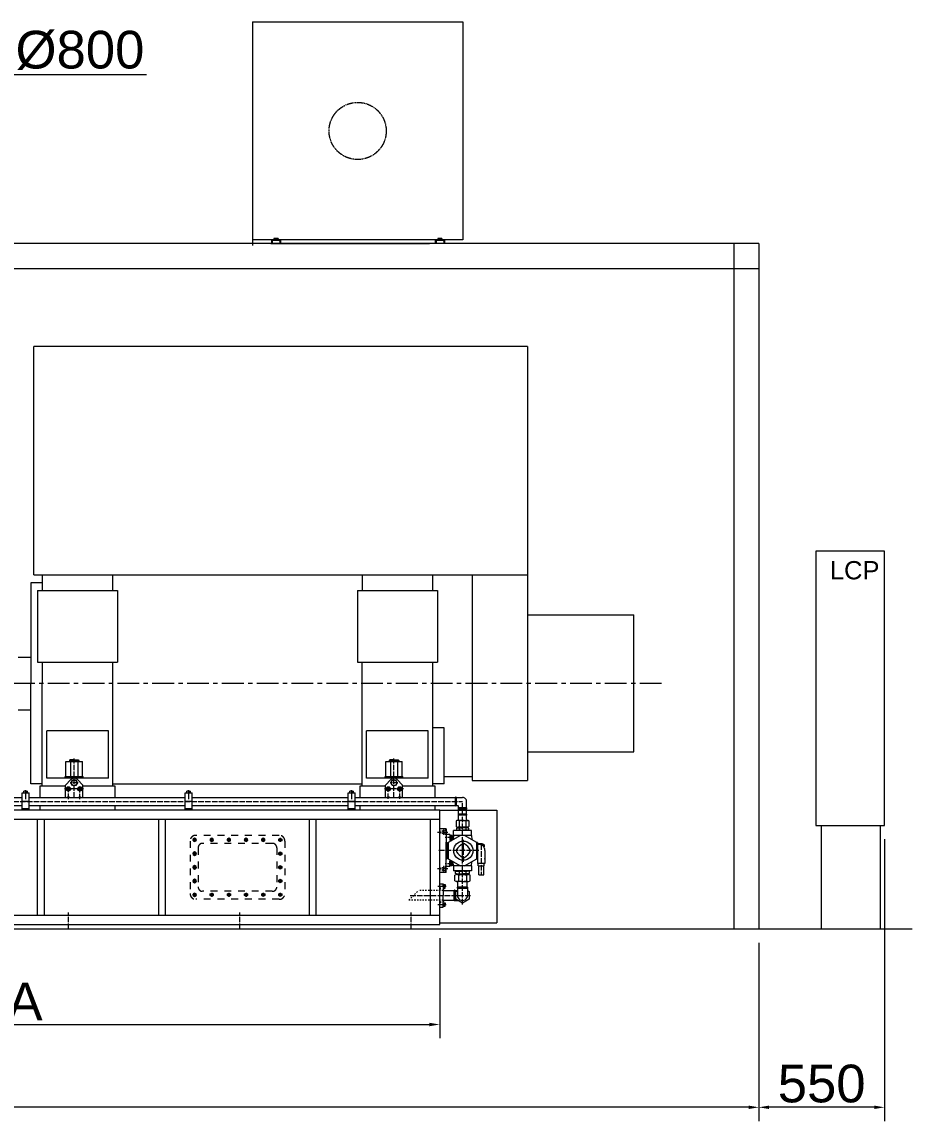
# Model space of a CAD drawing. Header units: millimetres. Extents: x 2 to 805233, y 2 to 613512.
# Drawn here: x 396171 to 495127, y 343664 to 465848 of the extents above; entities that cross this region are included whole.
import ezdxf

# ---------------------------------------------------------------- set-up
doc = ezdxf.new("R2010")
doc.units = ezdxf.units.MM
doc.header["$LTSCALE"] = 25.4
for name, pattern in [('ACAD_ISO04W100', [30, 24, -3, 0, -3]), ('CENTER', [50.8, 31.75, -6.35, 6.35, -6.35]), ('EB_DASH', [6, 3, -3]), ('EB_DASHDOTDOT', [45, 30, -3, 3, -3, 3, -3])]:
    doc.linetypes.add(name, pattern=pattern)
doc.layers.get('Defpoints').update_dxf_attribs({"lineweight": 5})
for name, color, linetype, lineweight in [('06___ANNOTATIONS', 7, 'Continuous', 5), ('CAXA0', 7, 'Continuous', 5), ('CAXA1', 5, 'CENTER', 5)]:
    doc.layers.add(name, color=color, linetype=linetype, lineweight=lineweight)
doc.styles.add('Roman', font='arial.ttf')
doc.styles.get("Standard").update_dxf_attribs({"font": 'arial.ttf'})
doc.dimstyles.new('ISO-25', dxfattribs={"dimscale": 30, "dimtxt": 38.1, "dimasz": 38.1, "dimexe": 50.8, "dimexo": 50.8, "dimgap": 15.875, "dimtad": 1, "dimtih": 1, "dimtoh": 1, "dimdec": 1, "dimlfac": 0.03937, "dimdsep": 46, "dimtxsty": 'Standard', "dimcen": 63.5, "dimclrd": 7, "dimclre": 7, "dimclrt": 7, "dimadec": 0, "dimazin": 0, "dimtfac": 1, "dimtdec": 1, "dimtmove": 0, "dimatfit": 3, "dimfxl": 25.4, "dimlwd": 5, "dimlwe": 5, "dimarcsym": 0})

# ---------------------------------------------------------------- blocks, each defined once
blk = doc.blocks.new('*D22')
at = {"color": 7, "linetype": 'Continuous', "lineweight": 5, "transparency": 16777216}
for p, q in [((492065, 374994), (492065, 343664)), ((478095, 363486), (478095, 343664)), ((490922, 345188), (479238, 345188))]:
    blk.add_line(p, q, dxfattribs=at)
at = {"color": 7, "transparency": 16777216}
for points in [[(479238, 345379), (479238, 344998), (478095, 345188)], [(490922, 345379), (490922, 344998), (492065, 345188)]]:
    blk.add_solid(points, dxfattribs=at)
at = {"layer": 'Defpoints', "color": 0, "transparency": 16777216}
for p in [(492065, 376518), (478095, 365010), (478095, 345188)]:
    blk.add_point(p, dxfattribs=at)
at = {"color": 7, "lineweight": 5, "transparency": 16777216, "insert": (485080, 347804), "char_height": 4191, "attachment_point": 5, "style": 'Roman'}
blk.add_mtext('550', dxfattribs=at)
blk = doc.blocks.new('*D23')
at = {"color": 7, "linetype": 'Continuous', "lineweight": 5, "transparency": 16777216}
for p, q in [((295977, 374281), (295977, 343664)), ((478095, 363486), (478095, 343664)), ((476952, 345188), (297120, 345188))]:
    blk.add_line(p, q, dxfattribs=at)
at = {"color": 7, "transparency": 16777216}
for points in [[(297120, 345379), (297120, 344998), (295977, 345188)], [(476952, 345379), (476952, 344998), (478095, 345188)]]:
    blk.add_solid(points, dxfattribs=at)
at = {"layer": 'Defpoints', "color": 0, "transparency": 16777216}
for p in [(295977, 375805), (478095, 365010), (295977, 345188)]:
    blk.add_point(p, dxfattribs=at)
at = {"color": 7, "lineweight": 5, "transparency": 16777216, "insert": (387036, 347831), "char_height": 4191, "attachment_point": 5, "style": 'Roman'}
blk.add_mtext('C', dxfattribs=at)
blk = doc.blocks.new('*D13')
at = {"color": 7, "linetype": 'Continuous', "lineweight": 5, "transparency": 16777216}
for p, q in [((350409, 363994), (350409, 352868)), ((442611, 363994), (442611, 352868)), ((351552, 354392), (441468, 354392))]:
    blk.add_line(p, q, dxfattribs=at)
at = {"color": 7, "transparency": 16777216}
for points in [[(351552, 354582), (351552, 354201), (350409, 354392)], [(441468, 354582), (441468, 354201), (442611, 354392)]]:
    blk.add_solid(points, dxfattribs=at)
at = {"layer": 'Defpoints', "color": 0, "transparency": 16777216}
for p in [(350409, 365518), (442611, 365518), (442611, 354392)]:
    blk.add_point(p, dxfattribs=at)
at = {"color": 7, "lineweight": 5, "transparency": 16777216, "insert": (396510, 356964), "char_height": 4191, "attachment_point": 5, "style": 'Roman'}
blk.add_mtext('A', dxfattribs=at)
blk = doc.blocks.new('*D7')
at = {"color": 7, "linetype": 'Continuous', "lineweight": 5, "transparency": 16777216}
for p, q in [((370170, 457364), (370170, 461483)), ((390439, 457389), (390439, 461483)), ((371313, 459959), (389296, 459959)), ((409998, 459959), (390439, 459959))]:
    blk.add_line(p, q, dxfattribs=at)
at = {"color": 7, "transparency": 16777216}
for points in [[(371313, 460150), (371313, 459769), (370170, 459959)], [(389296, 460150), (389296, 459769), (390439, 459959)]]:
    blk.add_solid(points, dxfattribs=at)
at = {"layer": 'Defpoints', "color": 0, "transparency": 16777216}
for p in [(390439, 459959), (370170, 455840), (390439, 455865)]:
    blk.add_point(p, dxfattribs=at)
at = {"color": 7, "lineweight": 5, "transparency": 16777216, "insert": (402619, 462692), "char_height": 4191, "attachment_point": 5, "style": 'Roman'}
blk.add_mtext('%%C800', dxfattribs=at)

msp = doc.modelspace()

# ---------------------------------------------------------------- linework, layer by layer
at = {"color": 7, "lineweight": 5}
for p, q in [((478094.72, 441209.7), (335854.72, 441209.7)), ((475300.72, 441209.7), (475300.72, 365009.7)), ((478094.72, 441209.7), (478094.72, 365009.7)), ((478094.72, 438415.7), (335854.72, 438415.7)), ((452390.17, 429779.7), (397479.38, 429779.7)), ((397479.38, 404379.7), (397479.38, 429779.7)), ((452390.17, 429779.7), (452390.17, 381519.59)), ((492064.72, 406998.09), (484444.72, 406998.09)), ((484444.72, 406998.09), (484444.72, 376518.09)), ((492064.72, 376518.09), (492064.72, 406998.09)), ((398415.17, 403490.7), (397145.17, 403490.7)), ((397145.17, 403490.7), (397145.17, 392314.7)), ((397479.38, 404379.7), (446230.67, 404379.7)), ((398415.17, 404379.7), (398415.17, 402659.54)), ((406289.17, 402659.54), (406289.17, 404379.7)), ((433975.17, 404379.7), (433975.17, 402659.54)), ((441849.17, 402659.54), (441849.17, 404379.7)), ((446230.67, 404379.7), (452390.17, 404379.7)), ((446230.67, 404379.7), (446230.67, 381519.59)), ((397907.17, 402659.54), (406797.17, 402659.54)), ((397907.17, 402659.54), (397907.17, 394682.69)), ((406797.17, 402659.54), (406797.17, 394682.69)), ((433467.17, 402659.54), (442357.17, 402659.54)), ((433467.17, 402659.54), (433467.17, 394682.69)), ((442357.17, 402659.54), (442357.17, 394682.69)), ((452390.17, 399934.7), (464201.17, 399934.7)), ((464201.17, 384694.7), (464201.17, 399934.7)), ((395748.17, 395235.7), (397145.17, 395235.7)), ((397907.17, 394682.69), (406797.17, 394682.69)), ((398415.17, 394682.69), (398415.17, 392314.7)), ((406289.17, 380884.7), (406289.17, 394682.69)), ((433467.17, 394682.69), (442357.17, 394682.69)), ((433975.17, 380884.7), (433975.17, 394682.69)), ((441849.17, 380884.7), (441849.17, 394682.69)), ((397145.17, 381138.7), (397145.17, 392314.7)), ((398415.17, 380884.7), (398415.17, 392314.7)), ((395748.17, 389393.7), (397145.17, 389393.7)), ((443119.17, 387361.7), (441849.17, 387361.7)), ((443119.17, 381138.7), (443119.17, 387361.7)), ((398923.17, 381773.7), (398923.17, 387044.2)), ((405781.17, 387044.2), (398923.17, 387044.2)), ((405781.17, 381773.7), (405781.17, 387044.2)), ((434483.17, 381773.7), (434483.17, 387044.2)), ((441341.17, 387044.2), (434483.17, 387044.2)), ((441341.17, 381773.7), (441341.17, 387044.2)), ((401496.19, 383805.7), (401437.77, 383758.96)), ((401437.77, 383758.96), (401437.77, 383627.9)), ((401437.77, 383758.96), (401971.17, 383758.96)), ((401971.17, 383805.7), (401496.19, 383805.7)), ((401496.19, 383758.96), (401496.19, 383627.9)), ((401971.17, 383805.7), (402446.15, 383805.7)), ((402504.57, 383758.96), (401971.17, 383758.96)), ((402446.15, 383805.7), (402504.57, 383758.96)), ((402446.15, 383758.96), (402446.15, 383627.9)), ((402504.57, 383758.96), (402504.57, 383627.9)), ((437056.19, 383805.7), (436997.77, 383758.96)), ((436997.77, 383758.96), (436997.77, 383627.9)), ((436997.77, 383758.96), (437531.17, 383758.96)), ((437531.17, 383805.7), (437056.19, 383805.7)), ((437056.19, 383758.96), (437056.19, 383627.9)), ((437531.17, 383805.7), (438006.15, 383805.7)), ((438064.57, 383758.96), (437531.17, 383758.96)), ((438006.15, 383805.7), (438064.57, 383758.96)), ((438006.15, 383758.96), (438006.15, 383627.9)), ((438064.57, 383758.96), (438064.57, 383627.9)), ((452390.17, 384694.7), (464201.17, 384694.7)), ((401056.77, 383627.9), (402885.57, 383627.9)), ((401056.77, 381976.9), (401056.77, 383627.9)), ((401567.87, 383627.9), (401567.87, 381976.9)), ((402374.46, 383627.9), (402374.46, 381976.9)), ((402885.57, 381976.9), (402885.57, 383627.9)), ((436616.77, 383627.9), (438445.57, 383627.9)), ((436616.77, 381976.9), (436616.77, 383627.9)), ((437127.87, 383627.9), (437127.87, 381976.9)), ((437934.46, 383627.9), (437934.46, 381976.9)), ((438445.57, 381976.9), (438445.57, 383627.9)), ((405781.17, 381773.7), (398923.17, 381773.7)), ((400980.57, 381773.7), (400980.57, 381976.9)), ((400980.57, 381976.9), (402961.77, 381976.9)), ((401018.67, 381011.7), (401606.05, 381618.9)), ((402923.67, 381011.7), (402336.29, 381618.9)), ((402961.77, 381773.7), (402961.77, 381976.9)), ((441341.17, 381773.7), (434483.17, 381773.7)), ((436540.57, 381773.7), (436540.57, 381976.9)), ((436540.57, 381976.9), (438521.77, 381976.9)), ((436578.67, 381011.7), (437166.05, 381618.9)), ((438483.67, 381011.7), (437896.29, 381618.9)), ((438521.77, 381773.7), (438521.77, 381976.9)), ((443119.17, 381951.88), (446230.67, 381951.88)), ((446230.67, 381519.59), (452390.17, 381519.59)), ((396209.38, 378217.7), (396209.38, 380148.1)), ((396209.38, 380148.1), (396971.38, 380148.1)), ((396590.38, 380351.3), (396392.41, 380351.3)), ((396392.41, 380148.1), (396392.41, 380351.3)), ((396590.38, 380351.3), (396788.35, 380351.3)), ((396590.38, 380351.3), (396590.38, 380148.1)), ((396788.35, 380148.1), (396788.35, 380351.3)), ((396971.38, 378217.7), (396971.38, 380148.1)), ((398415.17, 381138.7), (397145.17, 381138.7)), ((401018.67, 380884.7), (398161.17, 380884.7)), ((398161.17, 380884.7), (398161.17, 379614.7)), ((401018.67, 380884.7), (398415.17, 380884.7)), ((401018.67, 379614.7), (401018.67, 381011.7)), ((402923.67, 379614.7), (402923.67, 381011.7)), ((406543.17, 380884.7), (402923.67, 380884.7)), ((406289.17, 380884.7), (402923.67, 380884.7)), ((406289.17, 381138.7), (433975.17, 381138.7)), ((406543.17, 379614.7), (406543.17, 380884.7)), ((414330.27, 378217.7), (414330.27, 380148.1)), ((414330.27, 380148.1), (415092.27, 380148.1)), ((414711.27, 380351.3), (414513.3, 380351.3)), ((414513.3, 380148.1), (414513.3, 380351.3)), ((414711.27, 380351.3), (414909.25, 380351.3)), ((414711.27, 380351.3), (414711.27, 380148.1)), ((414909.25, 380148.1), (414909.25, 380351.3)), ((415092.27, 378217.7), (415092.27, 380148.1)), ((432451.17, 378217.7), (432451.17, 380148.1)), ((432451.17, 380148.1), (433213.17, 380148.1)), ((432832.17, 380351.3), (432634.2, 380351.3)), ((432634.2, 380148.1), (432634.2, 380351.3)), ((432832.17, 380351.3), (433030.14, 380351.3)), ((432832.17, 380351.3), (432832.17, 380148.1)), ((433030.14, 380148.1), (433030.14, 380351.3)), ((433213.17, 378217.7), (433213.17, 380148.1)), ((436578.67, 380884.7), (433721.17, 380884.7)), ((433721.17, 380884.7), (433721.17, 379614.7)), ((436578.67, 380884.7), (433975.17, 380884.7)), ((436578.67, 379614.7), (436578.67, 381011.7)), ((438483.67, 379614.7), (438483.67, 381011.7)), ((442103.17, 380884.7), (438483.67, 380884.7)), ((441849.17, 380884.7), (438483.67, 380884.7)), ((443119.17, 381138.7), (441849.17, 381138.7)), ((442103.17, 379614.7), (442103.17, 380884.7)), ((392472.81, 379614.7), (396209.38, 379614.7)), ((396971.38, 379182.9), (396209.38, 379182.9)), ((396971.38, 379614.7), (414330.27, 379614.7)), ((415092.27, 379182.9), (414330.27, 379182.9)), ((415092.27, 379614.7), (432451.17, 379614.7)), ((433213.17, 379182.9), (432451.17, 379182.9)), ((433213.17, 379614.7), (444337.84, 379614.7)), ((444389.17, 379525.8), (444337.84, 379614.7)), ((444337.84, 379614.7), (444337.84, 378751.1)), ((444389.17, 378840), (444337.84, 378751.1)), ((444389.17, 379525.8), (444469.2, 379640.1)), ((444389.17, 379182.9), (444389.17, 379525.8)), ((444389.17, 379500.4), (444389.17, 379525.8)), ((444389.17, 379182.9), (444389.17, 378840)), ((444389.17, 378840), (444469.2, 378725.7)), ((444469.2, 379640.1), (445151.17, 379640.1)), ((444469.2, 378725.7), (444469.2, 379640.1)), ((445607.55, 378499.3), (445607.55, 379155.51)), ((442611.17, 378217.7), (381244.52, 378217.7)), ((392472.81, 378751.1), (396209.38, 378751.1)), ((396209.38, 378420.9), (396971.38, 378420.9)), ((396971.38, 378751.1), (414330.27, 378751.1)), ((398161.17, 378751.1), (398161.17, 378217.7)), ((406543.17, 378217.7), (406543.17, 378751.1)), ((414330.27, 378420.9), (415092.27, 378420.9)), ((415092.27, 378751.1), (432451.17, 378751.1)), ((432451.17, 378420.9), (433213.17, 378420.9)), ((433213.17, 378751.1), (444337.84, 378751.1)), ((433721.17, 378751.1), (433721.17, 378217.7)), ((442103.17, 378217.7), (442103.17, 378751.1)), ((442611.17, 365517.7), (442611.17, 378217.7)), ((442611.17, 378217.7), (448961.17, 378217.7)), ((444469.2, 378725.7), (444618.59, 378725.7)), ((444694.79, 378499.3), (444694.79, 378649.5)), ((444806.76, 378420.9), (444694.79, 378499.3)), ((445607.55, 378499.3), (444694.79, 378499.3)), ((444806.76, 378420.9), (444694.79, 378342.49)), ((444694.79, 377788.11), (444694.79, 378342.49)), ((445607.55, 378342.49), (444694.79, 378342.49)), ((444806.76, 377709.7), (444694.79, 377788.11)), ((445607.55, 377788.11), (444694.79, 377788.11)), ((444806.76, 377709.7), (444718.03, 377658.36)), ((445582.15, 377659.61), (444720.19, 377659.61)), ((444720.47, 377075.53), (444720.19, 377659.61)), ((444806.76, 378420.9), (445495.57, 378420.9)), ((445495.57, 377709.7), (444806.76, 377709.7)), ((445495.57, 378420.9), (445607.55, 378499.3)), ((445495.57, 378420.9), (445607.55, 378342.49)), ((445495.57, 377709.7), (445607.55, 377788.11)), ((445495.57, 377709.7), (445582.15, 377659.61)), ((445581.87, 377075.53), (445582.15, 377659.61)), ((445607.55, 377788.11), (445607.55, 378342.49)), ((448961.17, 378217.7), (448961.17, 365688.71)), ((442611.17, 377201.7), (365520.96, 377201.7)), ((397907.17, 366533.7), (397907.17, 377201.7)), ((398669.17, 366533.7), (398669.17, 377201.7)), ((411369.17, 366533.7), (411369.17, 377201.7)), ((412131.17, 366533.7), (412131.17, 377201.7)), ((428133.17, 366533.7), (428133.17, 377201.7)), ((428895.17, 366533.7), (428895.17, 377201.7)), ((441595.17, 366533.7), (441595.17, 377201.7)), ((444433.35, 377020.19), (444432.79, 376394.79)), ((444433.35, 377020.19), (444432.79, 376394.79)), ((444529.04, 376339.1), (444432.79, 376394.79)), ((444529.04, 376339.1), (444432.79, 376394.79)), ((444529.7, 377075.7), (444433.35, 377020.19)), ((444529.7, 377075.7), (444433.35, 377020.19)), ((444529.04, 376339.1), (445151.56, 376338.54)), ((444529.04, 376339.1), (445151.56, 376338.54)), ((445152.22, 377075.14), (444529.7, 377075.7)), ((445152.22, 377075.14), (444529.7, 377075.7)), ((444656.26, 376338.99), (444656.17, 376261.9)), ((444656.26, 376338.99), (444656.17, 376261.9)), ((444792.76, 377019.86), (444792.2, 376394.46)), ((444792.76, 377019.86), (444792.2, 376394.46)), ((445150.12, 377075.14), (445772.64, 377075.7)), ((445150.12, 377075.14), (445772.64, 377075.7)), ((445773.3, 376339.1), (445150.78, 376338.54)), ((445773.3, 376339.1), (445150.78, 376338.54)), ((445509.58, 377019.86), (445510.14, 376394.46)), ((445509.58, 377019.86), (445510.14, 376394.46)), ((445646.08, 376338.99), (445646.17, 376261.9)), ((445646.08, 376338.99), (445646.17, 376261.9)), ((445772.64, 377075.7), (445868.99, 377020.19)), ((445772.64, 377075.7), (445868.99, 377020.19)), ((445773.3, 376339.1), (445869.55, 376394.79)), ((445773.3, 376339.1), (445869.55, 376394.79)), ((445868.99, 377020.19), (445869.55, 376394.79)), ((445868.99, 377020.19), (445869.55, 376394.79)), ((484444.72, 376518.09), (492064.72, 376518.09)), ((485030.04, 376518.09), (485030.04, 365009.7)), ((491569.49, 376518.09), (491569.49, 365009.7)), ((442611.17, 371486.7), (442611.17, 376312.7)), ((443345.23, 376134.9), (442611.17, 376134.9)), ((443345.23, 376134.9), (443345.23, 374683.46)), ((443751.63, 375499.9), (443345.23, 375499.9)), ((444923.77, 375423.7), (443563.67, 374638.44)), ((443751.63, 375499.9), (443751.63, 374863.75)), ((443815.13, 375390.5), (443751.63, 375390.5)), ((443815.13, 375176.76), (443751.63, 375232.27)), ((443815.13, 375157.3), (443751.63, 375212.81)), ((444018.33, 375423.7), (443815.13, 375423.7)), ((443815.13, 375423.7), (443815.13, 374966.5)), ((444018.33, 375295.52), (443815.13, 375295.52)), ((444018.33, 375423.7), (444018.33, 374966.5)), ((444146.59, 375423.7), (444113.16, 374955.69)), ((444146.59, 375423.7), (444146.59, 375957.1)), ((446155.74, 375957.1), (444146.59, 375957.1)), ((446155.74, 375957.1), (444146.59, 375957.1)), ((446155.74, 375423.7), (444146.59, 375423.7)), ((444567.27, 376261.9), (444483.4, 376213.58)), ((444483.4, 376213.58), (444483.4, 376056.22)), ((444567.27, 376007.9), (444483.4, 376056.22)), ((444567.27, 376261.9), (445151.17, 376261.9)), ((444567.27, 376007.9), (445151.17, 376007.9)), ((444617.77, 375957.1), (444617.77, 376007.9)), ((444792.01, 376211.29), (444792.01, 376058.51)), ((445735.07, 376261.9), (445151.17, 376261.9)), ((445735.07, 376007.9), (445151.17, 376007.9)), ((446738.67, 374638.44), (445378.56, 375423.7)), ((445510.33, 376211.29), (445510.33, 376058.51)), ((445684.57, 375957.1), (445684.57, 376007.9)), ((445735.07, 376261.9), (445818.94, 376213.58)), ((445735.07, 376007.9), (445818.94, 376056.22)), ((445818.94, 376213.58), (445818.94, 376056.22)), ((446155.74, 375423.7), (446155.74, 375957.1)), ((446155.74, 375423.7), (446155.74, 375957.1)), ((446155.74, 375423.7), (446189.17, 374955.69)), ((443345.23, 371308.9), (443345.23, 374683.46)), ((443345.23, 374683.46), (443457.2, 374616.89)), ((443457.2, 374616.89), (443457.2, 373721.9)), ((443563.67, 374638.44), (443563.67, 372805.35)), ((443815.13, 374999.7), (443751.63, 374999.7)), ((443751.63, 374863.75), (443953.91, 374863.75)), ((444018.33, 375094.67), (443815.13, 375094.67)), ((444018.33, 374966.5), (443815.13, 374966.5)), ((446738.67, 372805.35), (446738.67, 374638.44)), ((446825.03, 374610.9), (446738.67, 374610.9)), ((446825.03, 374610.9), (446825.03, 372614.19)), ((446825.03, 374534.7), (447345.73, 374534.7)), ((447160.83, 374420.75), (446825.03, 374420.75)), ((447198.93, 374381.7), (447198.93, 374382.65)), ((447345.73, 374534.7), (447345.73, 374313.1)), ((447489.83, 374420.75), (447345.73, 374420.75)), ((447540.63, 374162.93), (447540.63, 374369.95)), ((447540.63, 374369.95), (447540.63, 374162.93)), ((447599.53, 373963.2), (447599.53, 373747.27)), ((443345.23, 372760.34), (443457.2, 372826.91)), ((443457.2, 372826.91), (443457.2, 373721.9)), ((443563.67, 372805.35), (444923.77, 372020.1)), ((445378.56, 372020.1), (446738.67, 372805.35)), ((446825.03, 372832.9), (446738.67, 372832.9)), ((446825.03, 372832.9), (446825.03, 372614.19)), ((446825.03, 372782.1), (446825.03, 372299.5)), ((447599.53, 373747.27), (447631.45, 373747.27)), ((447631.45, 373747.27), (447631.45, 372832.9)), ((447637.83, 372832.9), (447631.45, 372832.9)), ((447637.83, 372832.9), (447637.83, 372299.5)), ((447637.83, 372782.1), (447637.83, 372832.9)), ((443751.63, 371943.9), (443345.23, 371943.9)), ((443751.63, 371943.9), (443751.63, 372580.04)), ((443751.63, 372580.04), (443953.91, 372580.04)), ((443815.13, 372444.1), (443751.63, 372444.1)), ((443815.13, 372230.36), (443751.63, 372285.87)), ((443815.13, 372210.9), (443751.63, 372266.41)), ((443815.13, 372053.3), (443751.63, 372053.3)), ((444018.33, 372477.3), (443815.13, 372477.3)), ((443815.13, 372020.1), (443815.13, 372477.3)), ((444018.33, 372349.12), (443815.13, 372349.12)), ((444018.33, 372148.27), (443815.13, 372148.27)), ((444018.33, 372020.1), (443815.13, 372020.1)), ((444018.33, 372020.1), (444018.33, 372477.3)), ((444146.59, 372020.1), (444113.16, 372488.1)), ((446155.74, 372020.1), (444146.59, 372020.1)), ((444146.59, 372020.1), (444146.59, 371486.7)), ((445151.17, 371486.7), (444146.59, 371486.7)), ((445151.17, 371486.7), (444146.59, 371486.7)), ((444479.22, 371486.7), (444479.22, 371435.9)), ((446155.74, 371486.7), (445151.17, 371486.7)), ((446155.74, 371486.7), (445684.48, 371486.7)), ((445823.11, 371486.7), (445823.11, 371435.9)), ((446155.74, 372020.1), (446189.17, 372488.1)), ((446155.74, 372020.1), (446155.74, 371486.7)), ((446155.74, 372020.1), (446155.74, 371486.7)), ((447637.83, 372299.5), (446825.03, 372299.5)), ((446901.27, 372032.79), (446901.27, 372299.5)), ((446901.27, 372032.79), (447561.67, 372032.79)), ((446952.07, 371016.79), (446952.07, 372032.79)), ((447510.87, 371016.79), (447510.87, 372032.79)), ((447561.67, 372032.79), (447561.67, 372299.5)), ((443345.23, 371308.9), (442611.17, 371308.9)), ((444287.66, 370369.1), (444287.66, 370978.7)), ((444465.67, 371435.9), (444381.8, 371387.58)), ((444381.8, 371179.42), (444381.8, 371387.58)), ((444465.67, 371131.1), (444381.8, 371179.42)), ((444465.67, 371435.9), (445151.17, 371435.9)), ((444465.67, 371131.1), (445151.17, 371131.1)), ((445151.08, 371054.9), (444500.21, 371054.9)), ((445151.08, 370292.9), (444500.21, 370292.9)), ((444518.8, 371054.9), (444518.8, 371131.1)), ((444617.86, 369696.27), (444617.86, 370292.9)), ((444712.93, 370978.7), (444712.93, 370369.1)), ((444778.85, 371385.29), (444778.85, 371181.71)), ((445151.17, 370751.87), (445151.08, 370751.87)), ((445151.17, 370751.87), (445151.08, 370751.87)), ((445836.67, 371435.9), (445151.17, 371435.9)), ((445836.67, 371131.1), (445151.17, 371131.1)), ((445151.26, 371054.9), (445802.13, 371054.9)), ((445151.26, 370292.9), (445802.13, 370292.9)), ((445523.49, 371385.29), (445523.49, 371181.71)), ((445589.41, 370978.7), (445589.41, 370369.1)), ((445684.48, 369696.27), (445684.48, 370292.9)), ((445783.54, 371054.9), (445783.54, 371131.1)), ((445836.67, 371435.9), (445920.54, 371387.58)), ((445836.67, 371131.1), (445920.54, 371179.42)), ((445920.54, 371179.42), (445920.54, 371387.58)), ((446014.68, 370369.1), (446014.68, 370978.7)), ((446952.07, 371016.79), (447510.87, 371016.79)), ((442611.17, 370039.03), (442992.17, 370039.03)), ((442992.17, 370039.03), (442992.17, 368743.63)), ((442992.17, 369759.63), (442992.17, 369950.13)), ((443055.67, 369926.25), (442992.17, 369926.25)), ((443055.67, 369741.22), (442992.17, 369797.15)), ((443055.67, 369720.53), (442992.17, 369776.46)), ((443055.67, 369593.01), (442992.17, 369593.01)), ((442992.17, 369276.85), (444210.94, 369276.85)), ((443055.67, 369950.13), (443233.47, 369950.13)), ((443055.67, 369950.13), (443055.67, 369569.13)), ((443233.47, 369854.88), (443055.67, 369854.88)), ((443233.47, 369664.38), (443055.67, 369664.38)), ((443055.67, 369569.13), (443233.47, 369569.13)), ((443233.47, 369950.13), (443233.47, 369759.63)), ((443233.47, 369569.13), (443233.47, 369759.63)), ((444262.17, 369188.11), (444210.94, 369276.85)), ((444210.94, 368210.42), (444210.94, 369276.85)), ((444342.26, 369302.5), (444262.17, 369188.11)), ((444262.17, 369187.95), (444262.17, 368743.45)), ((444342.21, 369302.43), (444592.45, 369302.43)), ((444342.21, 369302.43), (444342.21, 368184.83)), ((444342.21, 368184.83), (444342.21, 369302.43)), ((444706.76, 369632.63), (444592.45, 369552.54)), ((444592.45, 369552.66), (445710.05, 369552.54)), ((444592.45, 369552.66), (444592.45, 368743.63)), ((444617.86, 369696.27), (445151.17, 369696.27)), ((444617.86, 369696.27), (444706.76, 369632.63)), ((444617.94, 369696.27), (445684.48, 369696.27)), ((444706.76, 369632.63), (445151.26, 369632.63)), ((445595.58, 369632.63), (445151.08, 369632.63)), ((445151.17, 369632.63), (445151.26, 369632.63)), ((445684.48, 369696.27), (445595.58, 369632.63)), ((445595.58, 369632.63), (445709.88, 369552.54)), ((445709.88, 369552.66), (445709.88, 368743.63)), ((442992.17, 367448.23), (442992.17, 368743.63)), ((442992.17, 368210.42), (444210.94, 368210.42)), ((443055.67, 367918.13), (443233.47, 367918.13)), ((443055.67, 367918.13), (443055.67, 367537.13)), ((443233.47, 367822.88), (443055.67, 367822.88)), ((443233.47, 367918.13), (443233.47, 367727.63)), ((444262.17, 368299.15), (444210.94, 368210.42)), ((444262.17, 368299.32), (444262.17, 368743.82)), ((444342.26, 368184.76), (444262.17, 368299.15)), ((444342.21, 368184.83), (444623.39, 368184.83)), ((442611.17, 367448.23), (442992.17, 367448.23)), ((443055.67, 367709.22), (442992.17, 367765.15)), ((443055.67, 367688.53), (442992.17, 367744.46)), ((443233.47, 367632.38), (443055.67, 367632.38)), ((443055.67, 367537.13), (443233.47, 367537.13)), ((443233.47, 367537.13), (443233.47, 367727.63)), ((350407.96, 366533.7), (442611.17, 366533.7)), ((350407.96, 365517.7), (442611.17, 365517.7)), ((442611.17, 365688.71), (448961.17, 365688.71)), ((495127.41, 365009.7), (290620.49, 365009.7))]:
    msp.add_line(p, q, dxfattribs=at)
at = {"color": 7, "linetype": 'ACAD_ISO04W100', "lineweight": 5}
for p, q in [((401971.17, 379614.7), (401971.17, 383980.83)), ((437531.17, 379614.7), (437531.17, 383980.83)), ((402402.04, 381265.7), (401540.3, 381265.7)), ((437962.04, 381265.7), (437100.3, 381265.7)), ((396590.38, 379442.69), (396590.38, 380451.94)), ((403028.13, 380579.9), (400914.2, 380579.9)), ((401336.17, 379461.07), (401336.17, 380901.68)), ((402606.17, 379439.65), (402606.17, 380901.68)), ((414711.27, 379442.69), (414711.27, 380451.94)), ((432832.17, 379442.69), (432832.17, 380451.94)), ((438588.13, 380579.9), (436474.2, 380579.9)), ((436896.17, 379480.32), (436896.17, 380901.68)), ((438166.17, 379478.63), (438166.17, 380901.68)), ((384529.89, 379182.9), (445151.17, 379182.9)), ((445151.17, 367737.46), (445151.17, 379182.9)), ((443524.57, 375753.9), (442382.54, 375753.9)), ((444090.51, 375195.1), (443216.83, 375195.1)), ((445250.23, 372490.64), (445250.23, 374920.98)), ((447231.43, 374410.68), (447231.43, 370972.81)), ((446954.25, 373721.9), (442382.54, 373721.9)), ((443524.57, 371689.9), (442382.54, 371689.9)), ((444090.51, 372248.7), (443216.83, 372248.7)), ((442413.98, 369759.63), (443337.5, 369759.63)), ((439341.66, 368743.63), (446106.41, 368743.63)), ((401336.17, 365005.4), (401336.17, 366833.79)), ((420386.17, 365005.4), (420386.17, 366833.79)), ((439436.17, 365005.4), (439436.17, 366833.79)), ((442413.98, 367727.63), (443337.5, 367727.63))]:
    msp.add_line(p, q, dxfattribs=at)
at = {"color": 7, "linetype": 'EB_DASH', "lineweight": 5, "ltscale": 10}
for p, q in [((415369.67, 375131.06), (415369.67, 374703.47)), ((424767.67, 375423.7), (415496.67, 375423.7)), ((417274.67, 374701.9), (417274.67, 375129.49)), ((419179.67, 374701.9), (419179.67, 375129.49)), ((421084.67, 374701.9), (421084.67, 375129.49)), ((422989.67, 374700.33), (422989.67, 375127.92)), ((424894.67, 375131.06), (424894.67, 374703.47)), ((414861.67, 374788.7), (414861.67, 368946.7)), ((415179.17, 374915.7), (415560.17, 374915.7)), ((415750.67, 374026.7), (415750.67, 369708.7)), ((424005.67, 374534.7), (416258.67, 374534.7)), ((417465.17, 374917.27), (417084.17, 374917.27)), ((419370.17, 374917.27), (418989.17, 374917.27)), ((421275.17, 374917.27), (420894.17, 374917.27)), ((423180.17, 374915.7), (422799.17, 374915.7)), ((423134.51, 374915.7), (422844.82, 374915.7)), ((422989.67, 374770.85), (422989.67, 375060.54)), ((424513.67, 374026.7), (424513.67, 369708.7)), ((425085.17, 374915.7), (424704.17, 374915.7)), ((425402.67, 374788.7), (425402.67, 368946.7)), ((415179.17, 373391.7), (415560.17, 373391.7)), ((415224.82, 373391.7), (415514.51, 373391.7)), ((415369.67, 373607.06), (415369.67, 373179.47)), ((415369.67, 373536.54), (415369.67, 373246.85)), ((425085.17, 373391.7), (424704.17, 373391.7)), ((425039.51, 373391.7), (424749.82, 373391.7)), ((424894.67, 373607.06), (424894.67, 373179.47)), ((424894.67, 373536.54), (424894.67, 373246.85)), ((415179.17, 371867.7), (415560.17, 371867.7)), ((415224.82, 371867.7), (415514.51, 371867.7)), ((415369.67, 372083.06), (415369.67, 371655.47)), ((415369.67, 372012.54), (415369.67, 371722.85)), ((425085.17, 371867.7), (424704.17, 371867.7)), ((425039.51, 371867.7), (424749.82, 371867.7)), ((424894.67, 372083.06), (424894.67, 371655.47)), ((424894.67, 372012.54), (424894.67, 371722.85)), ((415179.17, 370343.7), (415560.17, 370343.7)), ((415224.82, 370343.7), (415514.51, 370343.7)), ((415369.67, 370559.06), (415369.67, 370131.47)), ((415369.67, 370488.54), (415369.67, 370198.85)), ((425085.17, 370343.7), (424704.17, 370343.7)), ((425039.51, 370343.7), (424749.82, 370343.7)), ((424894.67, 370559.06), (424894.67, 370131.47)), ((424894.67, 370488.54), (424894.67, 370198.85)), ((415369.67, 369035.06), (415369.67, 368607.47)), ((424005.67, 369200.7), (416258.67, 369200.7)), ((417274.67, 369033.49), (417274.67, 368605.9)), ((419179.67, 369033.49), (419179.67, 368605.9)), ((421084.67, 369033.49), (421084.67, 368605.9)), ((422989.67, 369035.06), (422989.67, 368607.47)), ((424894.67, 369035.06), (424894.67, 368607.47)), ((415179.17, 368819.7), (415560.17, 368819.7)), ((415224.82, 368819.7), (415514.51, 368819.7)), ((415369.67, 368964.54), (415369.67, 368674.85)), ((424767.67, 368311.7), (415496.67, 368311.7)), ((417465.17, 368818.13), (417084.17, 368818.13)), ((419370.17, 368818.13), (418989.17, 368818.13)), ((421275.17, 368818.13), (420894.17, 368818.13)), ((423180.17, 368819.7), (422799.17, 368819.7)), ((423134.51, 368819.7), (422844.82, 368819.7)), ((422989.67, 368964.54), (422989.67, 368674.85)), ((425085.17, 368819.7), (424704.17, 368819.7)), ((425039.51, 368819.7), (424749.82, 368819.7)), ((424894.67, 368964.54), (424894.67, 368674.85))]:
    msp.add_line(p, q, dxfattribs=at)
at = {"color": 7, "linetype": 'EB_DASH', "lineweight": 5, "ltscale": 2}
for p, q in [((442992.17, 375880.9), (442611.17, 375880.9)), ((442992.17, 375626.9), (442611.17, 375626.9)), ((442992.17, 376007.9), (442992.17, 375499.9)), ((443345.23, 376007.9), (442992.17, 376007.9)), ((443055.67, 375949.3), (442992.17, 375949.3)), ((443055.67, 375735.56), (442992.17, 375791.07)), ((443055.67, 375716.1), (442992.17, 375771.61)), ((443055.67, 375558.5), (442992.17, 375558.5)), ((443345.23, 375499.9), (442992.17, 375499.9)), ((443309.67, 375957.1), (443055.67, 375957.1)), ((443055.67, 375957.1), (443055.67, 375550.7)), ((443309.67, 375550.7), (443055.67, 375550.7)), ((443309.67, 375957.1), (443309.67, 375550.7)), ((442992.17, 371816.9), (442611.17, 371816.9)), ((442992.17, 371562.9), (442611.17, 371562.9)), ((442992.17, 371435.9), (442992.17, 371943.9)), ((443345.23, 371943.9), (442992.17, 371943.9)), ((443055.67, 371885.3), (442992.17, 371885.3)), ((443055.67, 371671.56), (442992.17, 371727.07)), ((443055.67, 371652.1), (442992.17, 371707.61)), ((443055.67, 371494.5), (442992.17, 371494.5)), ((443055.67, 371486.7), (443055.67, 371893.1)), ((443309.67, 371893.1), (443055.67, 371893.1)), ((443309.67, 371486.7), (443055.67, 371486.7)), ((443309.67, 371486.7), (443309.67, 371893.1)), ((443345.23, 371435.9), (442992.17, 371435.9)), ((439182.17, 368210.42), (440248.6, 369276.85)), ((442992.17, 369276.85), (440248.6, 369276.85)), ((442705.15, 369589.45), (442611.17, 369589.45)), ((442611.17, 369429.43), (442705.15, 369429.43)), ((442705.15, 369429.43), (442705.15, 369589.45)), ((442992.17, 368210.42), (439182.17, 368210.42)), ((442611.17, 368057.83), (442705.15, 368057.83)), ((442705.15, 367897.81), (442611.17, 367897.81)), ((442705.15, 368057.83), (442705.15, 367897.81))]:
    msp.add_line(p, q, dxfattribs=at)
at = {"color": 7, "lineweight": 5}
for points in [[(402339.47, 381265.7), (402155.32, 380946.74), (401787.02, 380946.74), (401602.87, 381265.7), (401787.02, 381584.65), (402155.32, 381584.65)], [(437899.47, 381265.7), (437715.32, 380946.74), (437347.02, 380946.74), (437162.87, 381265.7), (437347.02, 381584.65), (437715.32, 381584.65)], [(401163.81, 380579.9), (401249.99, 380430.63), (401422.35, 380430.63), (401508.53, 380579.9), (401422.35, 380729.16), (401249.99, 380729.16)], [(402778.53, 380579.9), (402692.35, 380430.63), (402519.99, 380430.63), (402433.81, 380579.9), (402519.99, 380729.16), (402692.35, 380729.16)], [(436723.81, 380579.9), (436809.99, 380430.63), (436982.35, 380430.63), (437068.53, 380579.9), (436982.35, 380729.16), (436809.99, 380729.16)], [(438338.53, 380579.9), (438252.35, 380430.63), (438079.99, 380430.63), (437993.81, 380579.9), (438079.99, 380729.16), (438252.35, 380729.16)]]:
    msp.add_lwpolyline(points, close=True, dxfattribs=at)
at = {"color": 7, "linetype": 'EB_DASH', "lineweight": 5, "ltscale": 10}
for points in [[(415369.67, 374725.2), (415534.65, 374820.45), (415534.65, 375010.95), (415369.67, 375106.2), (415204.69, 375010.95), (415204.69, 374820.45)], [(417274.67, 375107.77), (417109.69, 375012.52), (417109.69, 374822.02), (417274.67, 374726.77), (417439.65, 374822.02), (417439.65, 375012.52)], [(419179.67, 375107.77), (419014.69, 375012.52), (419014.69, 374822.02), (419179.67, 374726.77), (419344.65, 374822.02), (419344.65, 375012.52)], [(421084.67, 375107.77), (420919.69, 375012.52), (420919.69, 374822.02), (421084.67, 374726.77), (421249.65, 374822.02), (421249.65, 375012.52)], [(422989.67, 375106.2), (422824.69, 375010.95), (422824.69, 374820.45), (422989.67, 374725.2), (423154.65, 374820.45), (423154.65, 375010.95)], [(424894.67, 374725.2), (424729.69, 374820.45), (424729.69, 375010.95), (424894.67, 375106.2), (425059.65, 375010.95), (425059.65, 374820.45)], [(415369.67, 373201.2), (415534.65, 373296.45), (415534.65, 373486.95), (415369.67, 373582.2), (415204.69, 373486.95), (415204.69, 373296.45)], [(424894.67, 373201.2), (424729.69, 373296.45), (424729.69, 373486.95), (424894.67, 373582.2), (425059.65, 373486.95), (425059.65, 373296.45)], [(415369.67, 371677.2), (415534.65, 371772.45), (415534.65, 371962.95), (415369.67, 372058.2), (415204.69, 371962.95), (415204.69, 371772.45)], [(424894.67, 371677.2), (424729.69, 371772.45), (424729.69, 371962.95), (424894.67, 372058.2), (425059.65, 371962.95), (425059.65, 371772.45)], [(415369.67, 370153.2), (415534.65, 370248.45), (415534.65, 370438.95), (415369.67, 370534.2), (415204.69, 370438.95), (415204.69, 370248.45)], [(424894.67, 370153.2), (424729.69, 370248.45), (424729.69, 370438.95), (424894.67, 370534.2), (425059.65, 370438.95), (425059.65, 370248.45)], [(415369.67, 368629.2), (415534.65, 368724.45), (415534.65, 368914.95), (415369.67, 369010.2), (415204.69, 368914.95), (415204.69, 368724.45)], [(417274.67, 368627.63), (417109.69, 368722.88), (417109.69, 368913.38), (417274.67, 369008.63), (417439.65, 368913.38), (417439.65, 368722.88)], [(419179.67, 368627.63), (419014.69, 368722.88), (419014.69, 368913.38), (419179.67, 369008.63), (419344.65, 368913.38), (419344.65, 368722.88)], [(421084.67, 368627.63), (420919.69, 368722.88), (420919.69, 368913.38), (421084.67, 369008.63), (421249.65, 368913.38), (421249.65, 368722.88)], [(422989.67, 368629.2), (422824.69, 368724.45), (422824.69, 368914.95), (422989.67, 369010.2), (423154.65, 368914.95), (423154.65, 368724.45)], [(424894.67, 368629.2), (424729.69, 368724.45), (424729.69, 368914.95), (424894.67, 369010.2), (425059.65, 368914.95), (425059.65, 368724.45)]]:
    msp.add_lwpolyline(points, close=True, dxfattribs=at)
at = {"color": 7, "lineweight": 5}
msp.add_lwpolyline([(445709.88, 369284.57), (445898.99, 369175.39), (445898.99, 368311.88), (445151.17, 367880.12), (444403.35, 368311.88), (444403.35, 369175.39), (444592.45, 369284.57)], dxfattribs=at)
for centre, radius in [((401971.17, 381265.7), 318.96), ((437531.17, 381265.7), 318.96), ((401336.17, 380579.9), 241.3), ((401336.17, 380579.9), 203.2), ((402606.17, 380579.9), 241.3), ((402606.17, 380579.9), 203.2), ((436896.17, 380579.9), 241.3), ((436896.17, 380579.9), 203.2), ((438166.17, 380579.9), 241.3), ((438166.17, 380579.9), 203.2), ((445239.85, 373722.08), 1066.8)]:
    msp.add_circle(centre, radius, dxfattribs=at)
at = {"color": 7, "linetype": 'EB_DASH', "lineweight": 5, "ltscale": 10}
for centre in [(415369.67, 374917.27), (417274.67, 374915.7), (419179.67, 374915.7), (421084.67, 374915.7), (422989.67, 374914.13), (424894.67, 374917.27), (415369.67, 373393.27), (424894.67, 373393.27), (415369.67, 371869.27), (424894.67, 371869.27), (415369.67, 370345.27), (424894.67, 370345.27), (415369.67, 368821.27), (417274.67, 368819.7), (419179.67, 368819.7), (421084.67, 368819.7), (422989.67, 368821.27), (424894.67, 368821.27)]:
    msp.add_circle(centre, 156.32, dxfattribs=at)
at = {"color": 7, "lineweight": 5}
for centre, radius, start, end in [((401971.17, 381265.7), 508, 44.0493818, 135.9506182), ((437531.17, 381265.7), 508, 44.0493818, 135.9506182), ((401336.17, 379436.9), 241.3, 47.4631016, 132.5368984), ((401336.17, 379436.9), 203.2, 61.0449756, 118.9550244), ((402606.17, 379436.9), 241.3, 47.4631016, 132.5368984), ((402606.17, 379436.9), 203.2, 61.0449756, 118.9550244), ((436896.17, 379436.9), 241.3, 47.4631016, 132.5368984), ((436896.17, 379436.9), 203.2, 61.0449756, 118.9550244), ((438166.17, 379436.9), 241.3, 47.4631016, 132.5368984), ((438166.17, 379436.9), 203.2, 61.0449756, 118.9550244), ((444416.41, 379560.77), 95.29, 56.3544434, 145.5330408), ((445151.17, 379182.9), 457.2, 356.5655859, 90), ((444416.41, 378805.03), 95.29, 214.4669592, 303.6455566), ((444618.59, 378649.5), 76.2, 0, 90), ((444772.84, 378420.9), 110.63, 134.872008, 225.127992), ((444757.11, 377733.67), 82.75, 138.86476, 243.499398), ((445545.22, 377733.67), 82.75, 296.500602, 41.13524), ((445529.49, 378420.9), 110.63, 314.872008, 45.127992), ((444612.73, 376657.23), 318.21, 235.5643177, 304.3328127), ((444612.73, 376657.23), 318.21, 235.5643177, 304.3328127), ((444612.82, 376757.42), 318.21, 55.5643177, 124.3328127), ((444612.82, 376757.42), 318.21, 55.5643177, 124.3328127), ((445152.62, 377527.97), 1189.43, 252.3606114, 269.9485652), ((445152.62, 377527.97), 1189.43, 252.3606114, 269.9485652), ((445151.15, 375885.71), 1189.43, 89.9485652, 107.536519), ((445151.15, 375885.71), 1189.43, 89.9485652, 107.536519), ((445151.19, 375885.71), 1189.43, 72.463481, 90.0514348), ((445151.19, 375885.71), 1189.43, 72.463481, 90.0514348), ((445149.71, 377527.97), 1189.43, 270.0514348, 287.6393886), ((445149.71, 377527.97), 1189.43, 270.0514348, 287.6393886), ((445689.52, 376757.42), 318.21, 55.6671873, 124.4356823), ((445689.52, 376757.42), 318.21, 55.6671873, 124.4356823), ((445689.61, 376657.23), 318.21, 235.6671873, 304.4356823), ((445689.61, 376657.23), 318.21, 235.6671873, 304.4356823), ((444637.2, 375999.82), 262.08, 53.7922004, 118.4842566), ((444637.2, 376269.98), 262.08, 241.5157434, 306.2077996), ((445181.84, 374744.53), 1517.68, 91.1581708, 104.8839267), ((445181.84, 377525.26), 1517.68, 255.1160733, 268.8418292), ((445120.49, 374744.53), 1517.68, 75.1160733, 88.8418292), ((445120.49, 377525.26), 1517.68, 271.1581708, 284.8839267), ((445665.14, 375999.82), 262.08, 61.5157434, 126.2077996), ((445665.14, 376269.98), 262.08, 233.7922004, 298.4842566), ((446016.28, 372933.84), 1772.25, 119.6426987, 149.2596251), ((445250.23, 374318.88), 190.58, 51.8756661, 125.4340313), ((444595.71, 373082.8), 1586.58, 27.2199523, 60.8765556), ((447160.83, 374382.65), 38.1, 0, 90), ((447249.73, 374381.7), 50.8, 180.0000315, 267.4965444), ((447231.43, 373963.2), 368.1, 0, 87.4966214), ((447489.83, 374369.95), 50.8, 0, 90), ((444642.95, 373722.08), 190.56, 141.8761809, 218.1238191), ((446016.28, 374510.32), 1772.25, 210.7403749, 240.3573013), ((445250.23, 373125.27), 190.56, 234.5632094, 308.1270932), ((444595.71, 374361.36), 1586.58, 299.1234444, 332.7800477), ((445836.75, 373722.08), 190.56, 332.4670581, 27.5329419), ((444847.07, 369752.84), 1347.46, 104.9169116, 114.5292463), ((444847.07, 371594.95), 1347.46, 245.4707537, 255.0830884), ((444574.43, 370996.5), 439.25, 62.2661247, 111.9970252), ((444574.43, 371570.5), 439.25, 248.0029748, 297.7338753), ((444410.45, 370502.09), 564.49, 57.5983066, 78.3223669), ((444410.45, 370845.7), 564.49, 281.6776331, 302.4016934), ((445151.08, 369757.12), 1297.78, 90, 109.7316139), ((445151.08, 371590.68), 1297.78, 250.2683861, 270), ((445168.68, 369918.53), 1517.68, 91.1581708, 104.8839267), ((445168.68, 372648.46), 1517.68, 255.1160733, 268.8418292), ((445151.26, 369757.12), 1297.78, 70.2683861, 90), ((445151.26, 371590.68), 1297.78, 270, 289.7316139), ((445133.66, 369918.53), 1517.68, 75.1160733, 88.8418292), ((445133.66, 372648.46), 1517.68, 271.1581708, 284.8839267), ((445727.9, 370996.5), 439.25, 68.0029748, 117.7338753), ((445727.9, 371570.5), 439.25, 242.2661247, 291.9970252), ((445891.89, 370502.09), 564.49, 101.6776331, 122.4016934), ((445891.89, 370845.7), 564.49, 237.5983066, 258.3223669), ((445455.27, 369752.84), 1347.46, 65.4707537, 75.0830884), ((445455.27, 371594.95), 1347.46, 284.9169116, 294.5292463), ((442992.17, 369276.85), 127, 0, 90), ((444286.09, 369240.81), 83.35, 47.6730106, 154.3825062), ((444665.83, 369613.63), 95.6, 120.1750007, 219.7113303), ((445636.51, 369613.63), 95.6, 320.2886697, 59.8249993), ((442992.17, 368210.42), 127, 270, 0), ((444286.09, 368246.45), 83.35, 205.6174938, 312.3269894), ((445151.17, 368743.63), 558.8, 179.0078897, 0.9921103)]:
    msp.add_arc(centre, radius, start, end, dxfattribs=at)
at = {"color": 7, "linetype": 'EB_DASH', "lineweight": 5, "ltscale": 10}
for centre, radius, start, end in [((415496.67, 374788.7), 635, 90, 180), ((424767.67, 374788.7), 635, 0, 90), ((416258.67, 374026.7), 508, 90, 180), ((424005.67, 374026.7), 508, 0, 90), ((416258.67, 369708.7), 508, 180, 270), ((424005.67, 369708.7), 508, 270, 0), ((415496.67, 368946.7), 635, 180, 270), ((424767.67, 368946.7), 635, 270, 0)]:
    msp.add_arc(centre, radius, start, end, dxfattribs=at)
at = {"layer": 'CAXA0', "color": 7, "linetype": 'Continuous', "lineweight": 5}
for p, q in [((421806.65, 465847.7), (445174.65, 465847.7)), ((421806.65, 465847.7), (421806.65, 440981.1)), ((445174.65, 465847.7), (445174.65, 441616.1)), ((445174.65, 441616.1), (421806.65, 441616.1)), ((423838.65, 441209.7), (441492.17, 441209.7)), ((423902.15, 441616.1), (423902.15, 441209.7)), ((423978.35, 441463.7), (423978.35, 441209.7)), ((424765.75, 441539.9), (424054.55, 441539.9)), ((424175.52, 441760.14), (424175.52, 441616.1)), ((424644.79, 441616.1), (424175.52, 441616.1)), ((424586.13, 441778.66), (424234.18, 441778.66)), ((424283.15, 441616.1), (424302.2, 441578)), ((424537.15, 441616.1), (424283.15, 441616.1)), ((424537.15, 441578), (424283.15, 441578)), ((424292.83, 441760.14), (424292.83, 441616.1)), ((424537.15, 441616.1), (424518.1, 441578)), ((424527.47, 441760.14), (424527.47, 441616.1)), ((424644.79, 441760.14), (424644.79, 441616.1)), ((424841.95, 441463.7), (424841.95, 441209.7)), ((424918.15, 441616.1), (424918.15, 441209.7)), ((442126.65, 441616.1), (442126.65, 441209.7)), ((442127.17, 441616.16), (442127.17, 441209.76)), ((442202.85, 441463.7), (442202.85, 441209.7)), ((442990.25, 441539.9), (442279.05, 441539.9)), ((442990.77, 441539.96), (442279.57, 441539.96)), ((442400.02, 441760.14), (442400.02, 441616.1)), ((442810.63, 441778.66), (442458.68, 441778.66)), ((442517.33, 441760.14), (442517.33, 441616.1)), ((442751.97, 441760.14), (442751.97, 441616.1)), ((442869.29, 441760.14), (442869.29, 441616.1)), ((443066.45, 441463.7), (443066.45, 441209.7)), ((443142.65, 441616.1), (443142.65, 441209.7))]:
    msp.add_line(p, q, dxfattribs=at)
at = {"layer": 'CAXA0', "color": 7, "linetype": 'EB_DASHDOTDOT', "lineweight": 5}
msp.add_circle((433490.65, 453731.9), 3175, dxfattribs=at)
at = {"layer": 'CAXA0', "color": 7, "linetype": 'Continuous', "lineweight": 5}
for centre, radius, start, end in [((424054.55, 441463.7), 76.2, 90, 180), ((424234.18, 441676.46), 102.19, 54.9699643, 125.0300357), ((424410.15, 441397.66), 381, 72.0660667, 107.9339333), ((424586.13, 441676.46), 102.19, 54.9699643, 125.0300357), ((424765.75, 441463.7), 76.2, 0, 90), ((442279.05, 441463.7), 76.2, 90, 180), ((442458.68, 441676.46), 102.19, 54.9699643, 125.0300357), ((442634.65, 441397.66), 381, 72.0660667, 107.9339333), ((442810.63, 441676.46), 102.19, 54.9699643, 125.0300357), ((442990.25, 441463.7), 76.2, 0, 90)]:
    msp.add_arc(centre, radius, start, end, dxfattribs=at)
msp.add_point((445250.23, 373899.7), dxfattribs=at)
msp.add_point((445250.23, 373899.7), dxfattribs=at)
at = {"layer": 'CAXA1', "linetype": 'CENTER', "lineweight": 5, "ltscale": 3}
msp.add_line((467270.05, 392314.7), (365842.68, 392314.7), dxfattribs=at)

# ---------------------------------------------------------------- texts
at = {"layer": '06___ANNOTATIONS', "color": 7, "linetype": 'Continuous', "lineweight": 5, "insert": (485989.8, 404883.14), "char_height": 2031.996, "width": 109153.0252, "attachment_point": 4, "style": 'Roman'}
msp.add_mtext('LCP', dxfattribs=at)

# ---------------------------------------------------------------- dimensions: what is measured, and where the dimension line sits
at = {"color": 7, "lineweight": 5}
dim = msp.add_linear_dim(base=(390439.32, 459959.06), p1=(370170.12, 455840.1), p2=(390439.32, 455865.5), text='%%C800', dimstyle='ISO-25', override={"dimscale": 30, "dimtxt": 139.7, "dimpost": '\\X', "dimtxsty": 'Roman', "dimtmove": 1}, dxfattribs=at)
dim.commit()
dim.dimension.update_dxf_attribs({"geometry": '*D7', "text_midpoint": (402619.49, 459959.06), "dimtype": 160})
dim = msp.add_linear_dim(base=(478094.72, 345188.12), p1=(492064.72, 376518.09), p2=(478094.72, 365009.7), angle=180, dimstyle='ISO-25', override={"dimscale": 30, "dimtxt": 139.7, "dimpost": '\\X', "dimtxsty": 'Roman', "dimtmove": 1}, dxfattribs=at)
dim.commit()
dim.dimension.update_dxf_attribs({"geometry": '*D22', "text_midpoint": (485079.72, 345188.12), "dimtype": 160})
dim = msp.add_linear_dim(base=(295976.72, 345188.12), p1=(478094.72, 365009.7), p2=(295976.72, 375804.7), angle=180, text='C', dimstyle='ISO-25', override={"dimscale": 30, "dimtxt": 139.7, "dimpost": '\\X', "dimtxsty": 'Roman', "dimtmove": 1}, dxfattribs=at)
dim.commit()
dim.dimension.update_dxf_attribs({"geometry": '*D23', "text_midpoint": (387035.72, 345188.12), "dimtype": 160})
dim = msp.add_linear_dim(base=(442610.91, 354391.94), p1=(350408.98, 365517.7), p2=(442610.91, 365517.7), angle=180, text='A', dimstyle='ISO-25', override={"dimscale": 30, "dimtxt": 139.7, "dimpost": '\\X', "dimtxsty": 'Roman', "dimtmove": 1}, dxfattribs=at)
dim.commit()
dim.dimension.update_dxf_attribs({"geometry": '*D13', "text_midpoint": (396509.95, 356963.69)})

doc.saveas('drawing.dxf')
